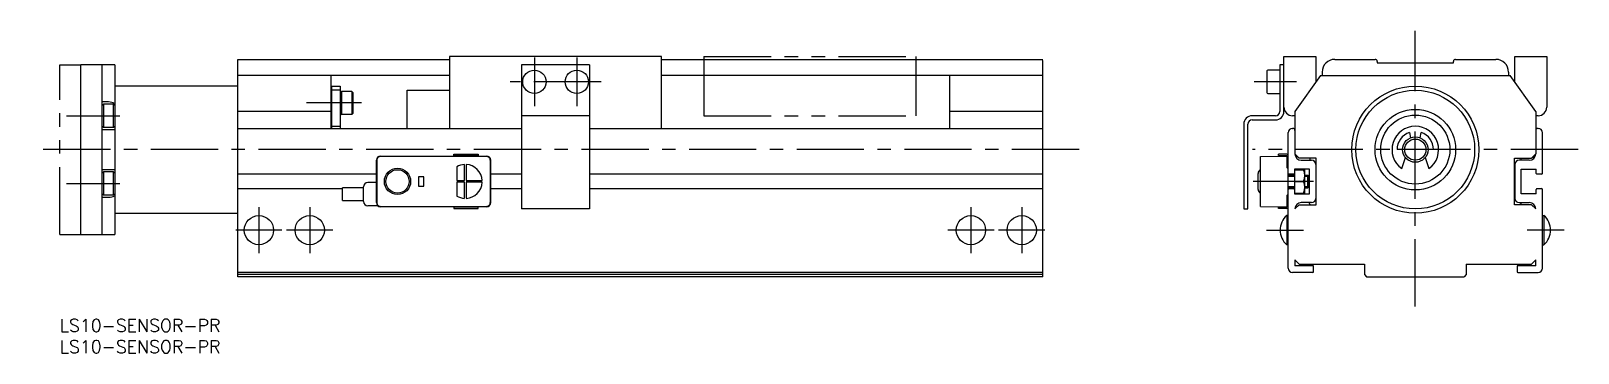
# Model space of a CAD drawing. Extents: x -7 to 358, y -8 to 68.
import ezdxf

# ---------------------------------------------------------------- set-up
doc = ezdxf.new("R2010")
doc.units = 0
doc.header["$LTSCALE"] = 0.5
doc.linetypes.add('CENTER', pattern=[50.8, 31.75, -6.35, 6.35, -6.35])
doc.linetypes.add('PHANTOM', pattern=[63.5, 31.75, -6.35, 6.35, -6.35, 6.35, -6.35])
for name, color, linetype in [('MSM_CENTER', 1, 'CENTER'), ('MSM_CONTINUOUS', 7, 'CONTINUOUS'), ('MSM_IMAGINARY', 6, 'PHANTOM'), ('MSM_NARROW', 5, 'CONTINUOUS'), ('MSM_PART_NUMBER', 7, 'CONTINUOUS')]:
    doc.layers.add(name, color=color, linetype=linetype)
doc.styles.get("Standard").update_dxf_attribs({"font": 'txt.shx', "height": 3, "bigfont": 'bigfont.shx'})

# ---------------------------------------------------------------- blocks, each defined once
blk = doc.blocks.new('*U2')
at = {"layer": 'MSM_PART_NUMBER'}
blk.add_text('LS10-SENSOR-PR', height=3, dxfattribs=at).set_placement((0, -3))
blk = doc.blocks.new('*U3')
at = {"layer": 'MSM_PART_NUMBER'}
blk.add_text('LS10-SENSOR-PR', height=3, dxfattribs=at).set_placement((0, -8))

msp = doc.modelspace()

# ---------------------------------------------------------------- linework, layer by layer
at = {"layer": 'MSM_CENTER'}
for p, q in [((319.86, 3), (319.86, 68)), ((112, 61.75), (112, 50.25)), ((122, 61.75), (122, 50.25)), ((127.75, 56), (106.25, 56)), ((291.86, 56), (281.86, 56)), ((1.58, 48), (14.22, 48)), ((71.2, 51), (58.2, 51)), ((240.57, 40), (-6.79, 40)), ((358.26, 40), (281.46, 40)), ((1.58, 32), (14.22, 32)), ((295.86, 32.5), (281.63, 32.5)), ((47, 26.45), (47, 15.55)), ((59, 26.45), (59, 15.55)), ((215, 26.45), (215, 15.55)), ((227, 26.45), (227, 15.55)), ((52.45, 21), (41.55, 21)), ((64.45, 21), (53.55, 21)), ((220.45, 21), (209.55, 21)), ((232.45, 21), (221.55, 21)), ((284.73, 21), (293.44, 21)), ((354.99, 21), (346.28, 21))]:
    msp.add_line(p, q, dxfattribs=at)
at = {"layer": 'MSM_CONTINUOUS'}
for p, q in [((5, 20), (5, 60)), ((13, 60), (5, 60)), ((10, 20), (10, 60)), ((13, 60), (13, 20)), ((42, 61.3), (92, 61.3)), ((42, 10), (42, 61.3)), ((92, 62), (92, 45)), ((142, 62), (92, 62)), ((109, 60), (109, 26)), ((125, 60), (109, 60)), ((125, 60), (125, 26)), ((142, 45), (142, 62)), ((142, 61.3), (232, 61.3)), ((232, 10), (232, 61)), ((284.86, 58.55), (284.86, 53.45)), ((287.86, 58.75), (285.06, 58.75)), ((288.86, 60), (287.86, 60)), ((287.86, 60), (287.86, 49)), ((288.86, 62), (296.36, 62)), ((288.86, 49), (288.86, 62)), ((296.36, 62), (296.36, 55.94)), ((300.86, 61.3), (310.36, 61.3)), ((310.86, 60.8), (310.86, 60.5)), ((310.86, 60.5), (328.86, 60.5)), ((328.86, 60.5), (328.86, 60.8)), ((329.36, 61.3), (338.86, 61.3)), ((343.36, 55.94), (343.36, 62)), ((343.36, 62), (350.86, 62)), ((350.86, 62), (350.86, 50)), ((42, 55), (13, 55)), ((92, 57.5), (42, 57.5)), ((64, 57.5), (64, 45)), ((64.2, 45), (64.2, 55)), ((64.2, 55), (66.2, 55)), ((66.2, 55), (66.2, 45)), ((232, 57.5), (142, 57.5)), ((210, 45), (210, 57.5)), ((297.46, 57.5), (291.46, 49)), ((297.46, 57.5), (342.26, 57.5)), ((297.86, 58.3), (297.86, 57.5)), ((341.86, 58.3), (341.86, 57.5)), ((348.26, 49), (342.26, 57.5)), ((11.49, 51.25), (10, 51.25)), ((64.2, 52.5), (64, 52.5)), ((66.2, 54), (64.2, 54)), ((66.2, 53.45), (66.5, 53.75)), ((68.9, 53.75), (66.5, 53.75)), ((66.5, 53.75), (66.5, 48.25)), ((69.2, 53.45), (68.9, 53.75)), ((68.9, 53.75), (68.9, 48.25)), ((69.2, 53.45), (69.2, 48.55)), ((82, 44.88), (82, 54)), ((82, 54), (92, 54)), ((285.06, 53.25), (287.86, 53.25)), ((64, 49), (42, 49)), ((64, 49.5), (64.2, 49.5)), ((66.2, 48.55), (66.5, 48.25)), ((68.9, 48.25), (66.5, 48.25)), ((68.9, 48.25), (69.2, 48.55)), ((125, 48), (109, 48)), ((232, 49), (210, 49)), ((286.86, 48), (281.36, 48)), ((291.46, 48), (290.86, 48)), ((291.46, 49), (291.46, 39)), ((348.26, 49), (348.26, 39)), ((348.86, 48), (348.26, 48)), ((10, 44.75), (13, 44.75)), ((42, 45), (109, 45)), ((64.2, 45.5), (66.2, 45.5)), ((125, 45), (232, 45)), ((279.36, 46), (279.36, 26)), ((280.36, 26), (280.36, 46)), ((281.36, 47), (286.86, 47)), ((289.86, 12), (289.86, 44)), ((290.86, 45), (290.96, 45)), ((318.46, 44.07), (318.75, 42.79)), ((320.97, 42.79), (321.26, 44.07)), ((348.76, 45), (348.86, 45)), ((349.86, 34.4), (349.86, 44)), ((74.71, 27.51), (74.71, 37.5)), ((74.82, 37.5), (74.82, 27.5)), ((75.7, 38.49), (100.72, 38.49)), ((100.71, 38.39), (75.71, 38.39)), ((93.01, 38.9), (98.71, 38.9)), ((93.01, 38.49), (93.01, 38.9)), ((98.71, 38.6), (93.01, 38.6)), ((98.71, 38.9), (98.71, 38.6)), ((98.71, 38.6), (98.71, 38.49)), ((101.6, 37.5), (101.6, 27.5)), ((101.71, 27.51), (101.71, 37.5)), ((283.36, 38.39), (289.56, 38.49)), ((283.36, 26.61), (283.36, 38.39)), ((289.56, 38.9), (287.56, 38.9)), ((287.56, 38.6), (287.56, 38.9)), ((287.56, 38.6), (289.56, 38.6)), ((289.56, 38.6), (289.56, 35.8)), ((291.46, 39), (292.46, 38)), ((291.94, 37.9), (291.9, 38.56)), ((296.46, 38), (292.46, 38)), ((292.96, 37.5), (295.36, 37.5)), ((294.94, 38), (294.98, 37.5)), ((296.46, 27), (296.46, 38)), ((316.86, 40), (315.56, 40)), ((316.68, 35.51), (317.52, 38.13)), ((322.2, 38.13), (323.04, 35.51)), ((324.16, 40), (322.86, 40)), ((343.26, 38), (347.26, 38)), ((343.26, 27), (343.26, 38)), ((346.76, 37.5), (344.36, 37.5)), ((344.78, 38), (344.73, 37.5)), ((348.26, 39), (347.26, 38)), ((347.78, 37.9), (347.82, 38.56)), ((13, 35.25), (10, 35.25)), ((74.71, 34.2), (42, 34.2)), ((85.93, 33.6), (84.68, 33.6)), ((84.68, 33.6), (84.68, 31.4)), ((85.93, 31.4), (85.93, 33.6)), ((93.71, 35.96), (93.71, 32.7)), ((95.51, 32.7), (95.51, 36.49)), ((95.91, 36.49), (95.91, 32.7)), ((109, 34.2), (101.71, 34.2)), ((232, 34.2), (125, 34.2)), ((282.76, 34.4), (282.76, 34.4)), ((282.76, 30.6), (282.76, 34.4)), ((289.56, 35.8), (289.86, 35.5)), ((289.86, 34), (291.36, 34)), ((291.16, 34.2), (290.06, 34.2)), ((291.16, 34.2), (290.06, 34.2)), ((291.36, 35.4), (291.36, 29.6)), ((294.86, 35.4), (291.36, 35.4)), ((291.36, 35.25), (293.76, 35.25)), ((293.76, 29.75), (293.76, 35.25)), ((293.76, 34), (294.49, 34)), ((294.49, 31), (294.49, 34)), ((294.49, 34), (294.76, 33.73)), ((294.76, 33.73), (294.76, 31.27)), ((294.86, 29.6), (294.86, 35.4)), ((296.36, 36.5), (296.36, 28.5)), ((296.46, 35.19), (296.36, 35.21)), ((296.36, 34.7), (296.46, 34.68)), ((296.46, 33.14), (296.36, 33.16)), ((343.26, 35.19), (343.36, 35.21)), ((343.36, 34.7), (343.26, 34.68)), ((343.26, 33.14), (343.36, 33.16)), ((343.36, 36.5), (343.36, 28.5)), ((344.86, 29.6), (344.86, 35.4)), ((344.86, 35.4), (348.36, 35.4)), ((348.36, 34.4), (348.36, 35.4)), ((349.66, 34.2), (348.56, 34.2)), ((42, 30.8), (66.71, 30.8)), ((71.71, 31), (66.71, 31)), ((66.71, 28), (66.71, 31)), ((71.71, 27.75), (71.71, 31.25)), ((74.71, 32.25), (72.71, 32.25)), ((84.68, 31.4), (85.93, 31.4)), ((93.71, 32.7), (95.51, 32.7)), ((95.51, 32.3), (93.71, 32.3)), ((93.71, 32.3), (93.71, 29.04)), ((95.51, 28.51), (95.51, 32.3)), ((95.91, 32.7), (99.7, 32.7)), ((99.7, 32.3), (95.91, 32.3)), ((95.91, 32.3), (95.91, 28.51)), ((101.71, 30.8), (109, 30.8)), ((125, 30.8), (232, 30.8)), ((289.86, 29.5), (289.56, 29.2)), ((289.86, 31), (291.36, 31)), ((290.06, 30.8), (291.16, 30.8)), ((290.06, 30.8), (291.16, 30.8)), ((291.36, 32.5), (293.51, 32.5)), ((291.36, 29.75), (293.76, 29.75)), ((291.36, 29.6), (294.86, 29.6)), ((293.76, 31), (294.49, 31)), ((294.76, 31.27), (294.49, 31)), ((296.36, 30.72), (296.46, 30.83)), ((296.46, 29.32), (296.36, 29.3)), ((343.36, 30.72), (343.26, 30.83)), ((343.26, 29.32), (343.36, 29.3)), ((348.36, 29.6), (344.86, 29.6)), ((348.36, 29.6), (348.36, 30.6)), ((348.56, 30.8), (349.66, 30.8)), ((349.86, 12), (349.86, 30.6)), ((10, 28.75), (11.49, 28.75)), ((66.71, 28), (71.71, 28)), ((75.06, 26.75), (72.71, 26.75)), ((75.71, 26.61), (100.71, 26.61)), ((100.71, 26.51), (75.71, 26.51)), ((86.71, 26.51), (86.71, 26.5)), ((93.01, 26.52), (93.01, 26.11)), ((98.71, 26.41), (93.01, 26.41)), ((93.01, 26.11), (98.71, 26.11)), ((98.71, 26.41), (98.71, 26.52)), ((98.71, 26.11), (98.71, 26.41)), ((125, 26), (109, 26)), ((279.36, 26), (280.36, 26)), ((283.36, 26.61), (289.56, 26.51)), ((287.56, 26.4), (289.56, 26.4)), ((287.56, 26.1), (287.56, 26.4)), ((289.56, 26.1), (287.56, 26.1)), ((289.56, 29.2), (289.56, 26.4)), ((292.46, 27), (291.46, 26)), ((292.46, 27), (291.46, 26)), ((292.46, 27), (296.46, 27)), ((295.36, 27.5), (292.96, 27.5)), ((295.06, 27), (294.8, 27.5)), ((347.26, 27), (343.26, 27)), ((344.36, 27.5), (346.76, 27.5)), ((344.66, 27), (344.91, 27.5)), ((347.26, 27), (348.26, 26)), ((347.26, 27), (348.26, 26)), ((13, 25), (42, 25)), ((289.52, 24.45), (289.52, 17.55)), ((289.86, 24.45), (289.52, 24.45)), ((349.86, 24.45), (350.2, 24.45)), ((350.2, 24.45), (350.2, 17.55)), ((5, 20), (13, 20)), ((289.86, 17.55), (289.52, 17.55)), ((349.86, 17.55), (350.2, 17.55)), ((232, 11), (42, 11)), ((295.66, 11), (290.86, 11)), ((291.46, 14), (292.46, 13)), ((291.46, 14), (291.46, 12.6)), ((295.66, 12.6), (291.46, 12.6)), ((292.46, 13), (307.86, 13)), ((295.86, 11.2), (295.86, 12.4)), ((307.86, 13), (307.86, 10.5)), ((331.86, 13), (347.26, 13)), ((331.86, 13), (331.86, 10.5)), ((343.86, 12.4), (343.86, 11.2)), ((348.26, 12.6), (344.06, 12.6)), ((344.06, 11), (348.86, 11)), ((347.26, 13), (348.26, 14)), ((348.26, 12.6), (348.26, 14)), ((232, 10.5), (42, 10.5)), ((232, 10), (42, 10)), ((307.86, 10.5), (308.36, 10)), ((308.36, 10), (331.36, 10)), ((331.86, 10.5), (331.36, 10))]:
    msp.add_line(p, q, dxfattribs=at)
for centre, radius in [((112, 56), 2.75), ((122, 56), 2.75), ((319.86, 40), 15), ((319.86, 40), 14), ((319.86, 40), 9.5), ((319.86, 40), 8.15), ((319.86, 40), 3), ((319.86, 40), 2.5), ((79.71, 32.5), 3.1), ((79.71, 32.5), 2.75), ((47, 21), 3.45), ((59, 21), 3.45), ((215, 21), 3.45), ((227, 21), 3.45)]:
    msp.add_circle(centre, radius, dxfattribs=at)
for centre, radius, start, end in [((285.06, 58.55), 0.2, 90, 180), ((300.86, 58.3), 3, 90, 180), ((310.36, 60.8), 0.5, 0, 90), ((329.36, 60.8), 0.5, 90, 180), ((338.86, 58.3), 3, 0, 90), ((11.3, 47.17), 4.09, 65.487, 87.3338), ((285.06, 53.45), 0.2, 180, 270), ((281.36, 46), 2, 90, 180), ((286.86, 49), 1, 270, 0), ((286.86, 49), 2, 270, 0), ((290.86, 50), 2, 180, 270), ((348.86, 50), 2, 270, 0), ((281.36, 46), 1, 90, 180), ((290.86, 44), 1, 90, 180), ((290.96, 44.5), 0.5, 0, 90), ((319.86, 40), 5.5, 305.3672, 234.6328), ((319.86, 40), 4.3, 109.0008, 180), ((319.86, 40), 4.3, 0, 70.9992), ((348.76, 44.5), 0.5, 90, 180), ((348.86, 44), 1, 0, 90), ((75.7, 37.5), 0.99, 90, 180), ((75.71, 37.5), 0.887, 89.9997, 180.0011), ((100.71, 37.5), 0.887, 359.9989, 90.0003), ((100.72, 37.5), 0.99, 0, 90), ((289.56, 38.6), 0.3, 360, 90), ((292.96, 39), 1.5, 180, 270), ((295.36, 36.5), 1, 0, 90), ((344.36, 36.5), 1, 90, 180), ((346.76, 39), 1.5, 270, 0), ((95.71, 32.5), 4, 92.8655, 120.0005), ((95.71, 32.5), 4, 2.8663, 87.1337), ((283.61, 34.4), 0.85, 107.1046, 180), ((290.06, 34.4), 0.2, 180, 270), ((290.06, 34.4), 0.2, 180, 270), ((291.16, 34.4), 0.2, 270, 0), ((291.16, 34.4), 0.2, 270, 0), ((289.79, 33.87), 3.97, 339.7439, 20.2561), ((348.56, 34.4), 0.2, 180, 270), ((349.66, 34.4), 0.2, 270, 0), ((72.71, 31.25), 1, 90.0003, 179.9996), ((95.71, 32.5), 4, 272.8663, 357.1337), ((283.61, 30.6), 0.85, 180, 252.8954), ((290.06, 30.6), 0.2, 90, 180), ((290.06, 30.6), 0.2, 90, 180), ((291.16, 30.6), 0.2, 0, 90), ((291.16, 30.6), 0.2, 0, 90), ((289.79, 31.12), 3.97, 339.7439, 20.2561), ((348.56, 30.6), 0.2, 90, 180), ((349.66, 30.6), 0.2, 0, 90), ((11.3, 32.83), 4.09, 272.6662, 294.513), ((72.71, 27.75), 1, 180.0004, 269.9997), ((75.71, 27.51), 1, 180, 270), ((75.71, 27.5), 0.887, 179.9989, 270.0003), ((95.71, 32.5), 4, 239.9995, 267.1345), ((100.71, 27.51), 1, 270, 0), ((100.71, 27.5), 0.887, 269.9997, 0.0011), ((289.56, 26.4), 0.3, 270, 360), ((292.96, 26), 1.5, 90, 180), ((295.36, 28.5), 1, 270, 0), ((344.36, 28.5), 1, 180, 270), ((346.76, 26), 1.5, 0, 90), ((292.56, 21), 4.6, 131.4096, 228.5904), ((347.16, 21), 4.6, 311.4096, 48.5904), ((290.86, 12), 1, 180, 270), ((295.66, 12.4), 0.2, 0, 90), ((295.66, 11.2), 0.2, 270, 0), ((344.06, 12.4), 0.2, 90, 180), ((344.06, 11.2), 0.2, 180, 270), ((348.86, 12), 1, 270, 0)]:
    msp.add_arc(centre, radius, start, end, dxfattribs=at)
at = {"layer": 'MSM_IMAGINARY'}
for p, q in [((0, 60), (5, 60)), ((0, 20), (0, 60)), ((152, 62), (202, 62)), ((152, 62), (152, 48)), ((202, 62), (202, 48)), ((10, 50.45), (10.3, 50.75)), ((12.7, 50.75), (10.3, 50.75)), ((10.3, 50.75), (10.3, 45.25)), ((12.7, 50.75), (13, 50.45)), ((12.7, 45.25), (12.7, 50.75)), ((152, 48), (202, 48)), ((10, 45.55), (10.3, 45.25)), ((12.7, 45.25), (10.3, 45.25)), ((13, 45.55), (12.7, 45.25)), ((10, 34.45), (10.3, 34.75)), ((12.7, 34.75), (10.3, 34.75)), ((10.3, 34.75), (10.3, 29.25)), ((12.7, 34.75), (13, 34.45)), ((12.7, 29.25), (12.7, 34.75)), ((10, 29.55), (10.3, 29.25)), ((12.7, 29.25), (10.3, 29.25)), ((13, 29.55), (12.7, 29.25)), ((0, 20), (5, 20))]:
    msp.add_line(p, q, dxfattribs=at)
at = {"layer": 'MSM_NARROW'}
for p, q in [((64, 52.23), (64.2, 52.23)), ((64, 52.23), (64.2, 52.23)), ((64, 49.77), (64.2, 49.77)), ((64, 49.77), (64.2, 49.77)), ((289.86, 33.73), (291.36, 33.73)), ((293.76, 33.73), (294.76, 33.73)), ((289.86, 31.27), (291.36, 31.27)), ((293.76, 31.27), (294.76, 31.27))]:
    msp.add_line(p, q, dxfattribs=at)

# ---------------------------------------------------------------- block references
at = {"layer": 'MSM_CONTINUOUS'}
for name in ['*U2', '*U3']:
    msp.add_blockref(name, (0, 0), dxfattribs=at)

doc.saveas('drawing.dxf')
